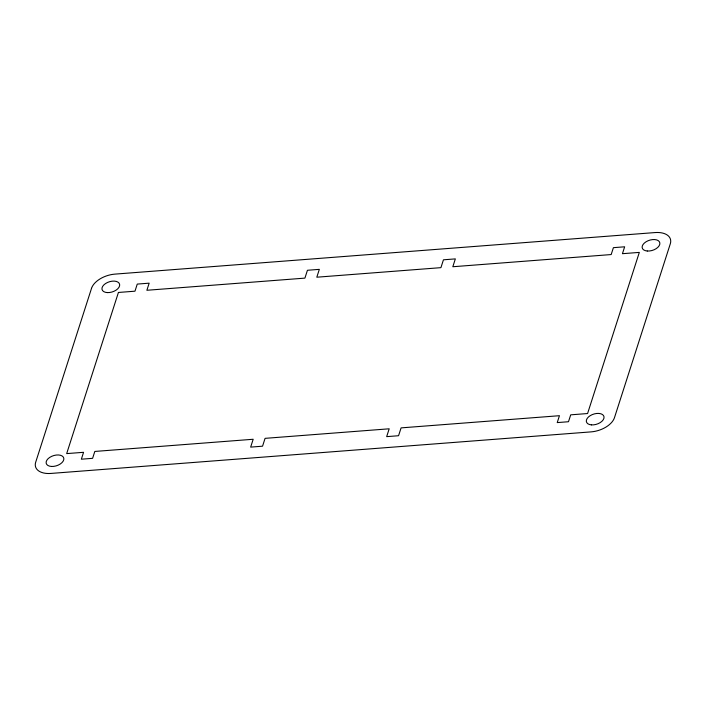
<?xml version="1.0" encoding="UTF-8"?>
<svg xmlns="http://www.w3.org/2000/svg" width="706" height="706" viewBox="0 0 706 706"><rect width="100%" height="100%" fill="white"/><g stroke="black" fill="none" stroke-linecap="round" stroke-linejoin="round"><path stroke-width="1.06" d="M91.524 288.33L35.697 462.192A20.368 11.755 -17.8 0 0 50.911 473.435L591.098 431.878A20.368 11.755 -17.8 0 0 614.476 417.67L670.303 243.808A20.368 11.755 -17.8 0 0 655.089 232.565L114.901 274.122A20.368 11.755 -17.8 0 0 91.524 288.33M118.423 292.46L66.682 453.605L83.564 452.308L81.349 459.2L92.601 458.335L94.816 451.443L253.18 439.264L250.656 447.11L262.553 446.192L265.077 438.347L389.191 428.798L386.667 436.643L398.563 435.726L401.087 427.88L559.443 415.702L557.237 422.594L568.489 421.729L570.704 414.837L587.577 413.539L639.318 252.395L622.436 253.692L624.651 246.8L613.399 247.665L611.184 254.557L452.82 266.736L455.344 258.89L443.447 259.808L440.923 267.653L316.809 277.202L319.333 269.357L307.437 270.274L304.913 278.12L146.874 290.272L149.16 283.168L137.255 284.086L134.978 291.19L118.423 292.46M107.321 292.593A9.169 5.286 -17.8 0 0 119.623 284.368A9.169 5.286 -17.8 0 0 105.503 283.574A9.169 5.286 -17.8 0 0 107.321 292.593M51.494 466.454A9.169 5.286 -17.8 0 0 63.805 458.238A9.169 5.286 -17.8 0 0 49.676 457.435A9.169 5.286 -17.8 0 0 51.494 466.454M591.407 424.88A9.169 5.286 -17.8 0 0 604.027 416.867A9.169 5.286 -17.8 0 0 590.119 415.719A9.169 5.286 -17.8 0 0 591.407 424.88M647.278 251.018A9.169 5.286 -17.8 0 0 659.845 242.961A9.169 5.286 -17.8 0 0 645.893 241.884A9.169 5.286 -17.8 0 0 647.278 251.018"/></g></svg>
